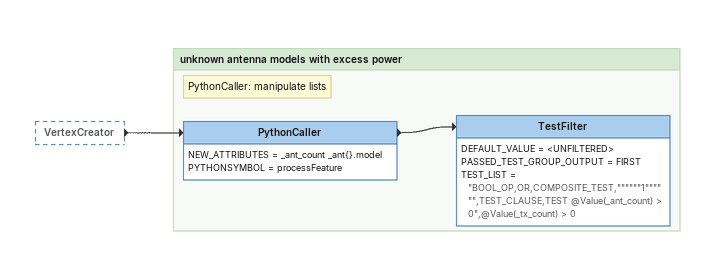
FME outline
VertexCreator [outside]
    -> PythonCaller

Bookmark: unknown antenna models with excess power
Note: PythonCaller: manipulate lists
PythonCaller
    NEW_ATTRIBUTES = _ant_count _ant{}.model
    PYTHONSYMBOL = processFeature
    -> TestFilter
TestFilter
    DEFAULT_VALUE = <UNFILTERED>
    PASSED_TEST_GROUP_OUTPUT = FIRST
    TEST_LIST = "BOOL_OP,OR,COMPOSITE_TEST,""""""1"""""",TEST_CLAUSE,TEST @Value(_ant_count) > 0",@Value(_tx_count) > 0
